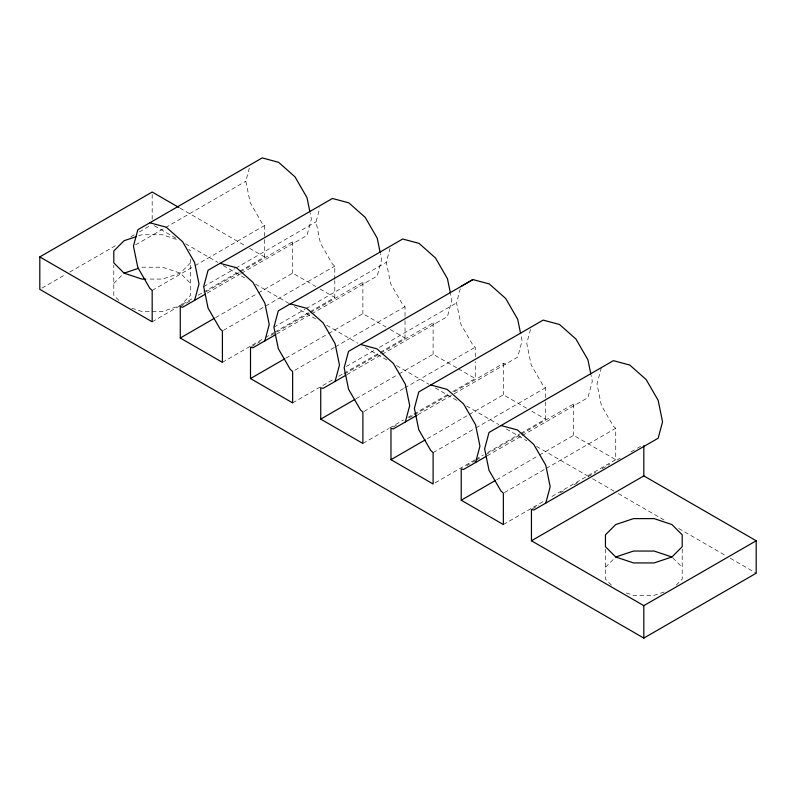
<?xml version="1.0" encoding="UTF-8"?>
<svg xmlns="http://www.w3.org/2000/svg" width="796" height="796" viewBox="0 0 796 796"><rect width="100%" height="100%" fill="white"/><g stroke="black" fill="none" stroke-linecap="round" stroke-linejoin="round"><path stroke-width="0.6" stroke-dasharray="3.98 2.98" d="M264.551 236.402L264.551 225.537L262.212 223.467L250.213 202.681L245.825 181.229L249.904 166.006M334.788 279.366L334.788 266.093L332.449 264.013L320.45 243.238L316.062 221.776L319.823 207.726M405.025 316.291L405.025 306.639L402.686 304.56L390.687 283.784L386.299 262.322L390.06 248.282M475.262 356.847L475.262 347.185L472.914 345.116L460.924 324.33L456.526 302.878L460.297 288.829M530.524 329.375L526.763 343.424L531.161 364.886L543.151 385.662L545.499 387.742L545.499 401.015M601.388 367.583L597 383.97L601.388 405.433L613.388 426.218L615.726 428.288L615.726 459.67L549.369 497.978M113.798 283.426L122.365 274.849M190.552 262.859L180.274 273.137L162.464 279.078L146.733 279.078M605.448 567.269L614.87 557.847M676.202 585.15L682.202 579.15L682.202 549.111M41.939 288.122L65.491 274.53M69.769 272.063L117.927 244.253M130.773 236.84L135.051 234.362M139.33 231.895L151.111 225.099M135.589 244.869L164.483 228.183M165.558 227.566L245.825 181.229M152.175 290.421L193.916 266.322M194.99 265.705L264.551 225.537M203.686 286.66L234.721 268.74M235.785 268.123L316.062 221.776M152.175 321.803L193.916 297.704M198.194 295.226L202.482 292.759M203.547 292.142L238.87 271.744M239.934 271.128L264.551 256.919L264.551 237.606M180.274 306.639L189.906 301.077M205.955 291.814L239.138 272.65M240.203 272.033L292.649 241.755L294.988 242.382M207.229 293.057L240.631 273.774M241.477 273.287L306.987 235.457L311.375 219.069L310.161 213.109M215.587 317.624L257.327 293.535M258.401 292.908L292.649 273.137L315.823 286.52M223.487 330.35L334.788 266.093M273.914 327.206L304.958 309.286M306.022 308.669L386.299 262.322M222.412 362.349L264.153 338.25M265.217 337.633L273.784 332.688M274.859 332.071L309.107 312.301M310.171 311.684L334.788 297.465L334.788 280.57M251.576 346.568L260.143 341.633M270.839 335.444L309.365 313.206M310.44 312.589L362.886 282.311L365.225 282.938M276.391 334.22L310.868 314.32M311.714 313.833L377.224 276.013L381.612 259.625L380.389 253.665M285.824 358.18L327.564 334.081M328.639 333.464L362.886 313.694L386.06 327.066M294.789 370.279L334.39 347.424M335.454 346.807L405.025 306.639M346.29 366.518L374.12 350.449M379.473 347.364L456.526 302.878M292.649 402.895L333.315 379.423M338.668 376.329L342.947 373.861M344.021 373.244L379.334 352.847M380.408 352.23L405.025 338.021L405.025 317.505M344.29 374.15L433.114 322.858L435.462 323.484M346.857 374.647L380.876 354.996M381.951 354.379L447.452 316.559L451.849 300.172L450.626 294.212M356.061 398.726L397.801 374.627M398.866 374.011L433.114 354.24L457.352 368.23M363.951 411.452L403.552 388.587M404.627 387.97L475.262 347.185M362.886 443.452L388.567 428.616M389.642 427.999L403.552 419.97M407.831 417.502L448.506 394.02M452.785 391.542L475.262 378.568L475.262 361.673M393.115 427.054L396.328 425.203M409.174 417.781L413.452 415.313M414.527 414.696L449.84 394.309M454.118 391.831L503.351 363.414L505.699 364.041M417.93 414.706L517.689 357.105L522.086 340.718L520.863 334.758M427.362 438.656L468.038 415.184M469.103 414.567L503.351 394.786L526.534 408.169M433.114 452.616L474.854 428.517M475.928 427.9L545.499 387.742M435.263 482.764L474.854 459.899M475.928 459.282L483.421 454.954M487.699 452.486L519.808 433.949M520.883 433.332L545.499 419.124L545.499 402.219M466.565 465.75L475.122 460.804M476.197 460.188L479.411 458.337M485.829 454.625L520.077 434.855M521.141 434.238L573.588 403.96L575.926 404.587M487.102 455.869L521.569 435.969M522.415 435.482L587.926 397.662L592.314 381.274L591.1 375.314M496.535 479.829L538.265 455.73M539.34 455.113L573.588 435.342L615.726 459.67M504.425 492.555L545.091 469.073M546.165 468.456L615.726 428.288M503.351 524.554L545.091 500.455M532.514 508.773L538.942 505.062M560.344 492.704L563.558 490.853M574.254 484.674L579.607 481.58M588.174 476.645L595.667 472.317M602.084 468.605L609.577 464.287M617.069 459.959L620.273 458.108M630.979 451.929L636.332 448.835M637.407 448.218L640.611 446.367M138.554 235.875L141.897 234.76L162.464 234.76L176.931 239.586M664.123 592.025L654.103 595.368L633.536 595.368L624.631 592.403M141.897 267.207L162.464 267.207L180.274 273.137L190.552 283.426M131.877 308.181L141.897 311.515L162.464 311.515L180.274 305.584L190.552 295.296L190.552 259.297M180.005 208.104L245.287 245.795M249.566 248.272L264.551 256.919M320.042 288.958L334.788 297.465M390.279 329.504L405.025 338.021M458.406 368.837L475.262 378.568M531.798 411.214L545.499 419.124M154.334 225.726L175.866 238.153M185.558 243.755L217.855 262.401M223.238 265.506L246.929 279.187M255.536 284.152L288.918 303.425M294.301 306.53L315.833 318.967M326.599 325.186L357.822 343.205M365.364 347.563L387.97 360.618M396.587 365.593L428.885 384.239M435.342 387.97L456.884 400.398M466.565 405.99L498.873 424.646M506.405 428.994L526.862 440.805M536.554 446.397L588.234 476.237M592.542 478.724L614.074 491.152M618.383 493.639L664.68 520.375M678.68 528.454L726.052 555.807M730.36 558.294L756.2 573.21M672.779 557.847L682.202 567.269M611.447 585.15L605.448 579.15L605.448 549.111M188.841 249.267L190.552 250.979M118.942 300.44L113.798 295.296L113.798 265.257M573.588 403.96L573.588 435.342M503.351 363.414L503.351 394.786M433.114 322.858L433.114 354.24M362.886 282.311L362.886 313.694M292.649 241.755L292.649 273.137M152.175 194.443L152.175 219.676"/><path stroke-width="1.19" d="M194.612 300.341L199 283.953L194.612 262.491L182.612 241.715L166.225 227.178L149.837 222.79M264.839 340.887L269.237 324.499L264.839 303.047L252.849 282.262L236.462 267.735L220.074 263.337M335.076 381.443L339.474 365.056L335.076 343.593L323.086 322.818L306.699 308.281L290.301 303.893M405.313 421.989L409.701 405.602L405.313 384.14L393.314 363.364L376.926 348.827L360.538 344.439M475.55 462.536L479.938 446.148L475.55 424.696L463.551 403.91L447.163 389.383L430.775 384.985M545.787 503.092L550.175 486.704L545.787 465.242L533.788 444.466L517.4 429.93L501.012 425.542M671.914 556.991L682.202 546.703L682.202 534.832L671.914 524.554L654.103 518.614L633.536 518.614L615.726 524.554L605.448 534.832L605.448 546.703L615.726 556.991L633.536 562.931L654.103 562.931L671.914 556.991L654.103 551.051L633.536 551.051L615.726 556.991M486.256 456.357L463.551 469.471L461.212 468.844L461.212 500.216L503.351 524.554L503.351 493.172L501.012 491.092L489.013 470.317L484.625 448.854L489.013 432.467L613.388 360.658L629.775 365.056L646.163 379.583L658.163 400.358L662.551 421.82L658.163 438.208L533.788 510.017L531.449 509.39L531.449 540.773L643.825 475.889L756.2 540.773L756.2 573.21L643.825 638.093L39.8 289.356L39.8 256.919L152.175 192.035L178.931 207.487M205.308 294.162L182.612 307.266L180.274 306.639L180.274 338.021L222.412 362.349L222.412 330.967L220.074 328.897L208.074 308.112L203.686 286.66L208.074 270.262L332.449 198.463L348.837 202.851L365.225 217.388L377.224 238.163L380.15 252.471M180.274 338.021L214.522 318.251M275.545 334.708L252.849 347.812L250.501 347.185L250.501 378.568L292.649 402.895L292.649 371.523L290.301 369.444L278.311 348.668L273.914 327.206L278.311 310.818L402.686 239.009L419.074 243.397L435.462 257.934L447.452 278.709L450.387 293.018M250.501 378.568L284.749 358.797M520.614 333.574L517.689 319.266L505.699 298.48L489.301 283.953L472.914 279.565L348.548 351.364L344.151 367.752L348.548 389.214L360.538 409.99L362.886 412.069L362.886 443.452L320.738 419.124L320.738 387.742L323.086 388.368L345.782 375.264M460.924 286.49L472.914 279.565M320.738 419.124L354.986 399.343M417.084 415.194L393.314 428.915L390.975 428.288L390.975 459.67L433.114 483.998L433.114 452.616L430.775 450.546L418.776 429.76L414.388 408.308L418.776 391.921L543.151 320.111L559.538 324.499L575.926 339.036L587.926 359.812L590.851 374.12M390.975 459.67L425.223 439.899M461.212 500.216L495.46 480.446M531.449 540.773L643.825 605.647L756.2 540.773M136.325 236.621L124.086 240.7L113.798 250.979L113.798 262.859L124.086 273.137L141.897 279.078L145.519 279.078M124.086 273.137L138.554 268.312M39.8 256.919L152.175 321.803L152.175 290.421L149.837 288.341L137.837 267.565L133.449 246.103L137.837 229.716L262.212 157.906L278.6 162.304L294.988 176.831L306.987 197.617L309.913 211.915M643.825 445.72L643.825 475.889M643.825 605.647L643.825 638.093"/></g></svg>
